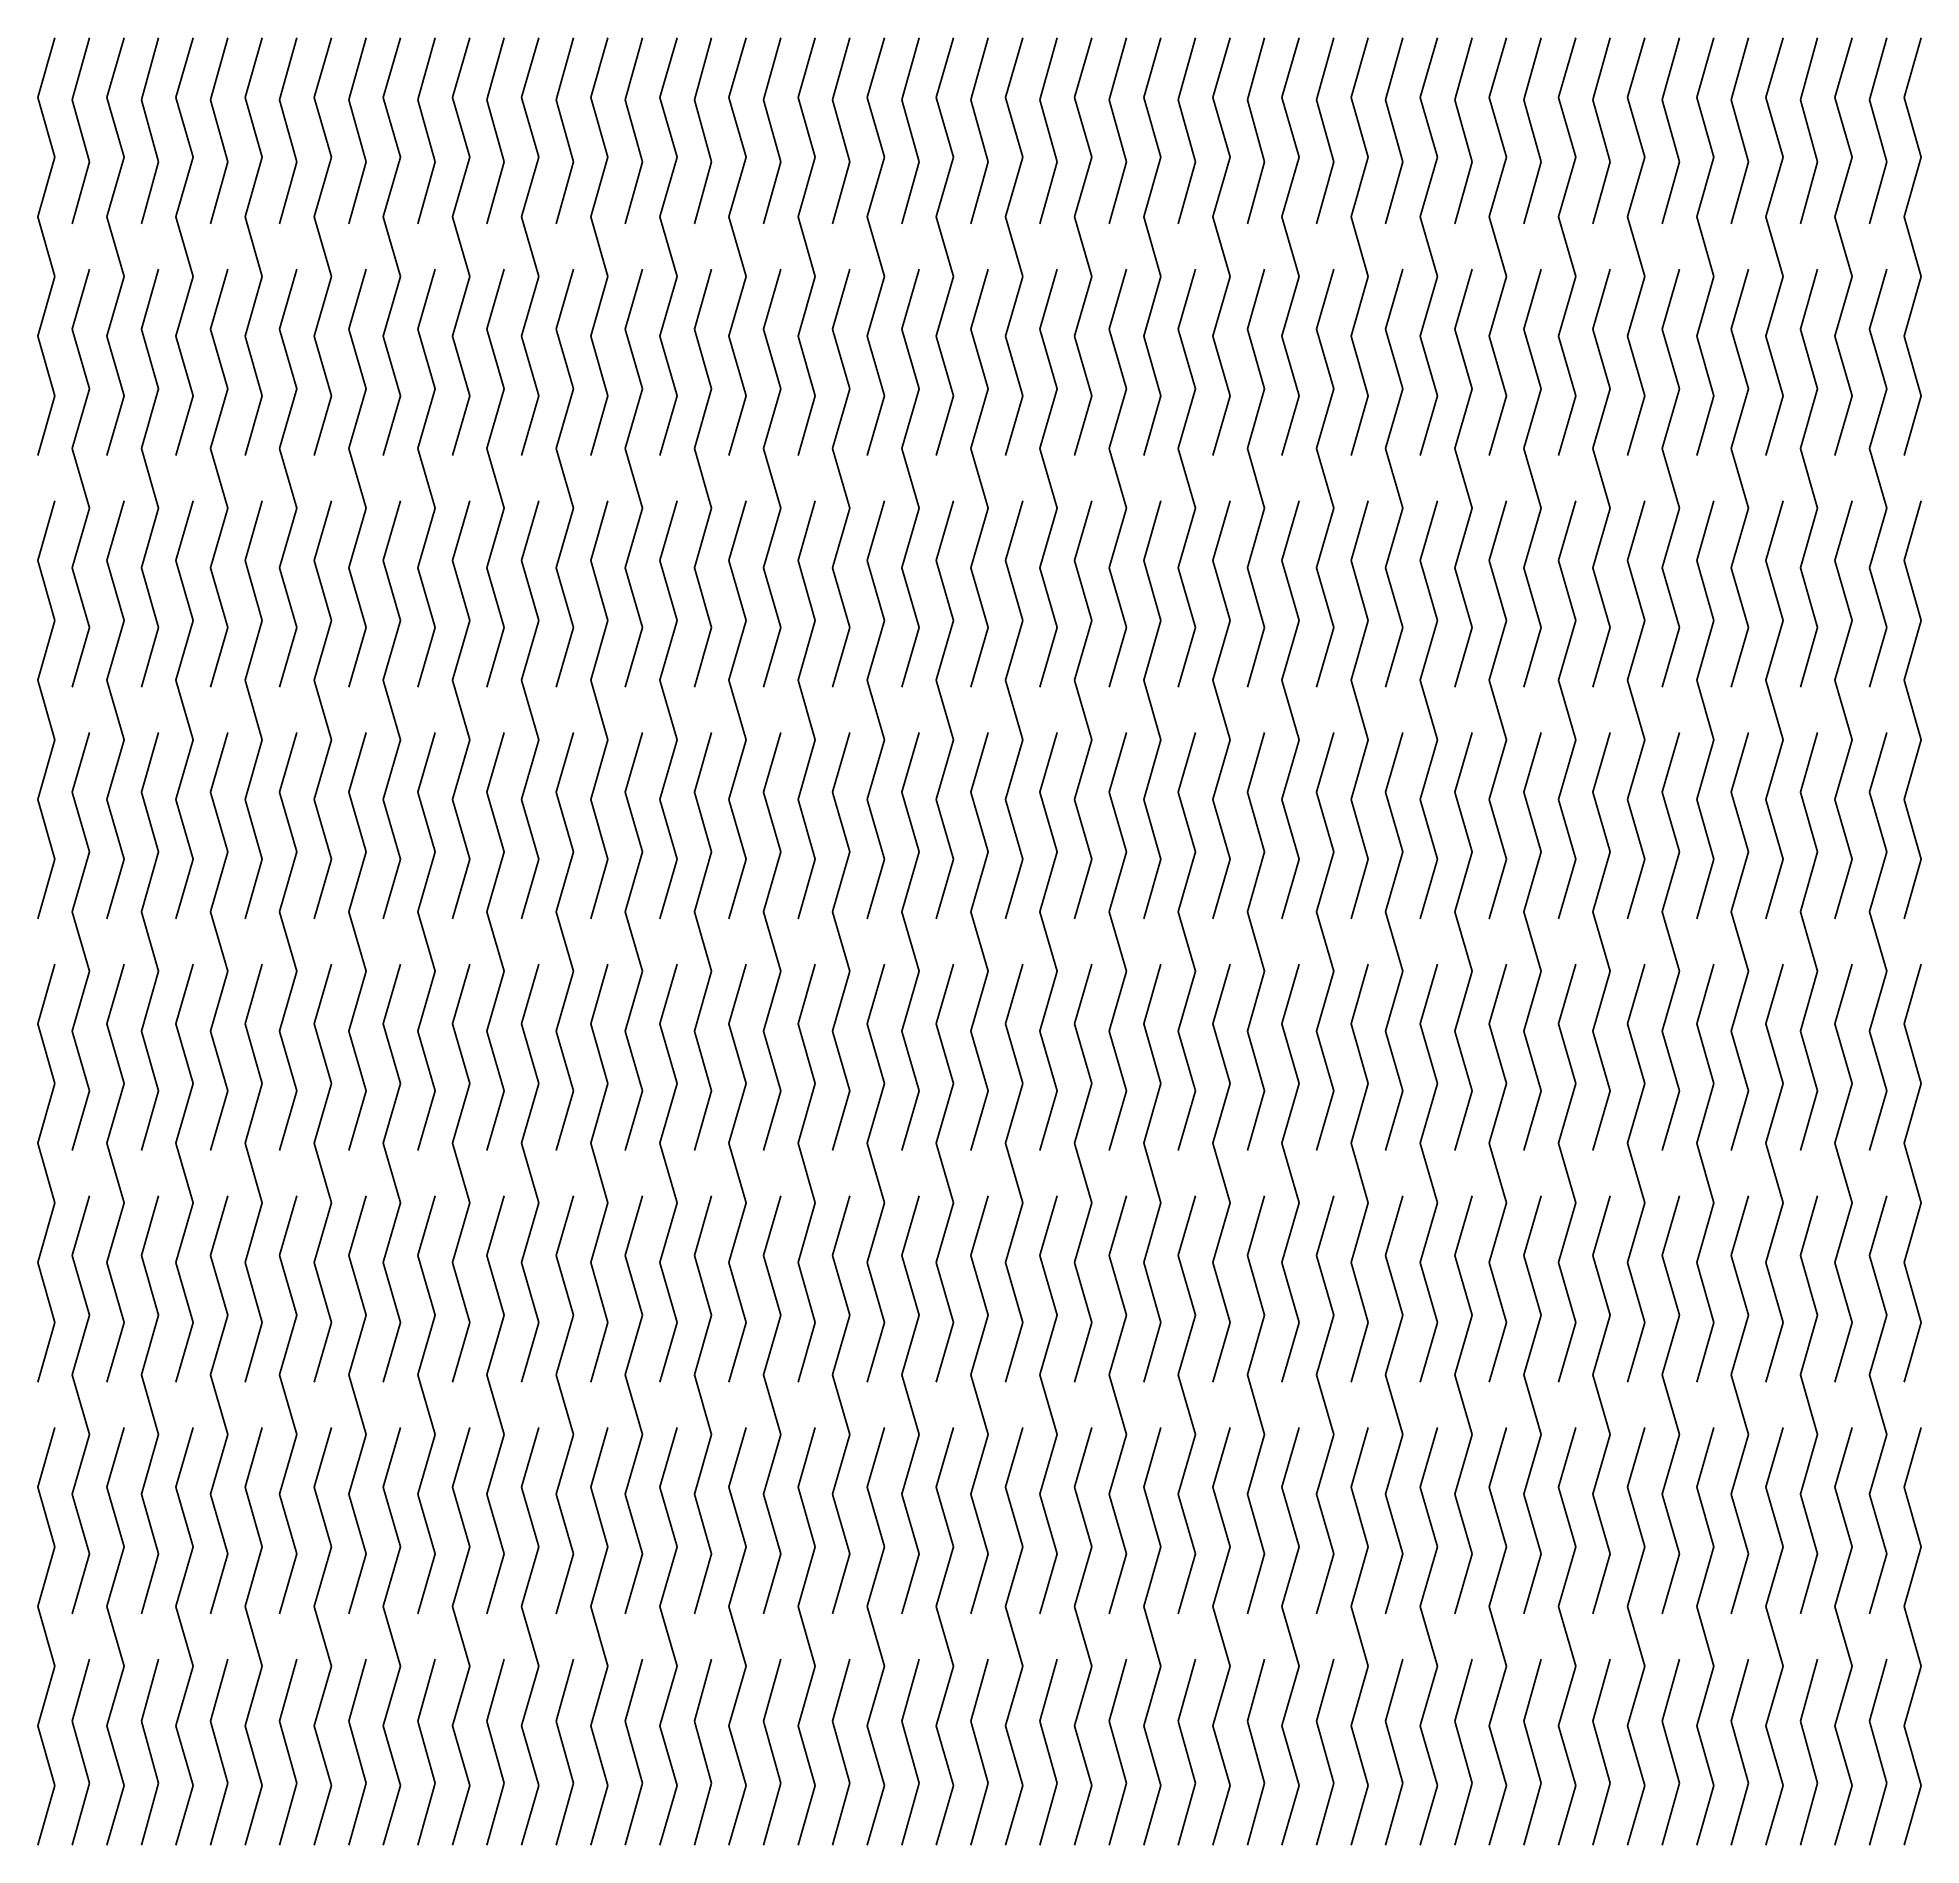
# Model space of a CAD drawing. Header units: millimetres. Extents: x 0.5 to 99.6, y 2.4 to 97.6.
import ezdxf

# ---------------------------------------------------------------- set-up
doc = ezdxf.new("R2010")
doc.units = ezdxf.units.MM
doc.layers.add('CUT', color=1, linetype='Continuous')

msp = doc.modelspace()

# ---------------------------------------------------------------- linework, layer by layer
at = {"layer": 'CUT'}
for points in [[(0.455, 75.6), (1.365, 78.743), (0.455, 81.886), (1.365, 85.029), (0.455, 88.171), (1.365, 91.314), (0.455, 94.457), (1.365, 97.6)], [(2.275, 87.8), (3.185, 91.067), (2.275, 94.333), (3.185, 97.6)], [(4.095, 75.6), (5.005, 78.743), (4.095, 81.886), (5.005, 85.029), (4.095, 88.171), (5.005, 91.314), (4.095, 94.457), (5.005, 97.6)], [(5.915, 87.8), (6.825, 91.067), (5.915, 94.333), (6.825, 97.6)], [(7.735, 75.6), (8.645, 78.743), (7.735, 81.886), (8.645, 85.029), (7.735, 88.171), (8.645, 91.314), (7.735, 94.457), (8.645, 97.6)], [(9.555, 87.8), (10.465, 91.067), (9.555, 94.333), (10.465, 97.6)], [(11.375, 75.6), (12.285, 78.743), (11.375, 81.886), (12.285, 85.029), (11.375, 88.171), (12.285, 91.314), (11.375, 94.457), (12.285, 97.6)], [(13.195, 87.8), (14.105, 91.067), (13.195, 94.333), (14.105, 97.6)], [(15.015, 75.6), (15.925, 78.743), (15.015, 81.886), (15.925, 85.029), (15.015, 88.171), (15.925, 91.314), (15.015, 94.457), (15.925, 97.6)], [(16.835, 87.8), (17.745, 91.067), (16.835, 94.333), (17.745, 97.6)], [(18.655, 75.6), (19.565, 78.743), (18.655, 81.886), (19.565, 85.029), (18.655, 88.171), (19.565, 91.314), (18.655, 94.457), (19.565, 97.6)], [(20.475, 87.8), (21.385, 91.067), (20.475, 94.333), (21.385, 97.6)], [(22.295, 75.6), (23.205, 78.743), (22.295, 81.886), (23.205, 85.029), (22.295, 88.171), (23.205, 91.314), (22.295, 94.457), (23.205, 97.6)], [(24.115, 87.8), (25.025, 91.067), (24.115, 94.333), (25.025, 97.6)], [(25.935, 75.6), (26.845, 78.743), (25.935, 81.886), (26.845, 85.029), (25.935, 88.171), (26.845, 91.314), (25.935, 94.457), (26.845, 97.6)], [(27.755, 87.8), (28.665, 91.067), (27.755, 94.333), (28.665, 97.6)], [(29.575, 75.6), (30.485, 78.743), (29.575, 81.886), (30.485, 85.029), (29.575, 88.171), (30.485, 91.314), (29.575, 94.457), (30.485, 97.6)], [(31.395, 87.8), (32.305, 91.067), (31.395, 94.333), (32.305, 97.6)], [(33.215, 75.6), (34.125, 78.743), (33.215, 81.886), (34.125, 85.029), (33.215, 88.171), (34.125, 91.314), (33.215, 94.457), (34.125, 97.6)], [(35.035, 87.8), (35.945, 91.067), (35.035, 94.333), (35.945, 97.6)], [(36.855, 75.6), (37.765, 78.743), (36.855, 81.886), (37.765, 85.029), (36.855, 88.171), (37.765, 91.314), (36.855, 94.457), (37.765, 97.6)], [(38.675, 87.8), (39.585, 91.067), (38.675, 94.333), (39.585, 97.6)], [(40.495, 75.6), (41.405, 78.743), (40.495, 81.886), (41.405, 85.029), (40.495, 88.171), (41.405, 91.314), (40.495, 94.457), (41.405, 97.6)], [(42.315, 87.8), (43.225, 91.067), (42.315, 94.333), (43.225, 97.6)], [(44.135, 75.6), (45.045, 78.743), (44.135, 81.886), (45.045, 85.029), (44.135, 88.171), (45.045, 91.314), (44.135, 94.457), (45.045, 97.6)], [(45.955, 87.8), (46.865, 91.067), (45.955, 94.333), (46.865, 97.6)], [(47.775, 75.6), (48.685, 78.743), (47.775, 81.886), (48.685, 85.029), (47.775, 88.171), (48.685, 91.314), (47.775, 94.457), (48.685, 97.6)], [(49.595, 87.8), (50.505, 91.067), (49.595, 94.333), (50.505, 97.6)], [(51.415, 75.6), (52.325, 78.743), (51.415, 81.886), (52.325, 85.029), (51.415, 88.171), (52.325, 91.314), (51.415, 94.457), (52.325, 97.6)], [(53.235, 87.8), (54.145, 91.067), (53.235, 94.333), (54.145, 97.6)], [(55.055, 75.6), (55.965, 78.743), (55.055, 81.886), (55.965, 85.029), (55.055, 88.171), (55.965, 91.314), (55.055, 94.457), (55.965, 97.6)], [(56.875, 87.8), (57.785, 91.067), (56.875, 94.333), (57.785, 97.6)], [(58.695, 75.6), (59.605, 78.743), (58.695, 81.886), (59.605, 85.029), (58.695, 88.171), (59.605, 91.314), (58.695, 94.457), (59.605, 97.6)], [(60.515, 87.8), (61.425, 91.067), (60.515, 94.333), (61.425, 97.6)], [(62.335, 75.6), (63.245, 78.743), (62.335, 81.886), (63.245, 85.029), (62.335, 88.171), (63.245, 91.314), (62.335, 94.457), (63.245, 97.6)], [(64.155, 87.8), (65.065, 91.067), (64.155, 94.333), (65.065, 97.6)], [(65.975, 75.6), (66.885, 78.743), (65.975, 81.886), (66.885, 85.029), (65.975, 88.171), (66.885, 91.314), (65.975, 94.457), (66.885, 97.6)], [(67.795, 87.8), (68.705, 91.067), (67.795, 94.333), (68.705, 97.6)], [(69.615, 75.6), (70.525, 78.743), (69.615, 81.886), (70.525, 85.029), (69.615, 88.171), (70.525, 91.314), (69.615, 94.457), (70.525, 97.6)], [(71.435, 87.8), (72.345, 91.067), (71.435, 94.333), (72.345, 97.6)], [(73.255, 75.6), (74.165, 78.743), (73.255, 81.886), (74.165, 85.029), (73.255, 88.171), (74.165, 91.314), (73.255, 94.457), (74.165, 97.6)], [(75.075, 87.8), (75.985, 91.067), (75.075, 94.333), (75.985, 97.6)], [(76.895, 75.6), (77.805, 78.743), (76.895, 81.886), (77.805, 85.029), (76.895, 88.171), (77.805, 91.314), (76.895, 94.457), (77.805, 97.6)], [(78.715, 87.8), (79.625, 91.067), (78.715, 94.333), (79.625, 97.6)], [(80.535, 75.6), (81.445, 78.743), (80.535, 81.886), (81.445, 85.029), (80.535, 88.171), (81.445, 91.314), (80.535, 94.457), (81.445, 97.6)], [(82.355, 87.8), (83.265, 91.067), (82.355, 94.333), (83.265, 97.6)], [(84.175, 75.6), (85.085, 78.743), (84.175, 81.886), (85.085, 85.029), (84.175, 88.171), (85.085, 91.314), (84.175, 94.457), (85.085, 97.6)], [(85.995, 87.8), (86.905, 91.067), (85.995, 94.333), (86.905, 97.6)], [(87.815, 75.6), (88.725, 78.743), (87.815, 81.886), (88.725, 85.029), (87.815, 88.171), (88.725, 91.314), (87.815, 94.457), (88.725, 97.6)], [(89.635, 87.8), (90.545, 91.067), (89.635, 94.333), (90.545, 97.6)], [(91.455, 75.6), (92.365, 78.743), (91.455, 81.886), (92.365, 85.029), (91.455, 88.171), (92.365, 91.314), (91.455, 94.457), (92.365, 97.6)], [(93.275, 87.8), (94.185, 91.067), (93.275, 94.333), (94.185, 97.6)], [(95.095, 75.6), (96.005, 78.743), (95.095, 81.886), (96.005, 85.029), (95.095, 88.171), (96.005, 91.314), (95.095, 94.457), (96.005, 97.6)], [(96.915, 87.8), (97.825, 91.067), (96.915, 94.333), (97.825, 97.6)], [(98.735, 75.6), (99.645, 78.743), (98.735, 81.886), (99.645, 85.029), (98.735, 88.171), (99.645, 91.314), (98.735, 94.457), (99.645, 97.6)], [(2.275, 63.4), (3.185, 66.543), (2.275, 69.686), (3.185, 72.829), (2.275, 75.971), (3.185, 79.114), (2.275, 82.257), (3.185, 85.4)], [(5.915, 63.4), (6.825, 66.543), (5.915, 69.686), (6.825, 72.829), (5.915, 75.971), (6.825, 79.114), (5.915, 82.257), (6.825, 85.4)], [(9.555, 63.4), (10.465, 66.543), (9.555, 69.686), (10.465, 72.829), (9.555, 75.971), (10.465, 79.114), (9.555, 82.257), (10.465, 85.4)], [(13.195, 63.4), (14.105, 66.543), (13.195, 69.686), (14.105, 72.829), (13.195, 75.971), (14.105, 79.114), (13.195, 82.257), (14.105, 85.4)], [(16.835, 63.4), (17.745, 66.543), (16.835, 69.686), (17.745, 72.829), (16.835, 75.971), (17.745, 79.114), (16.835, 82.257), (17.745, 85.4)], [(20.475, 63.4), (21.385, 66.543), (20.475, 69.686), (21.385, 72.829), (20.475, 75.971), (21.385, 79.114), (20.475, 82.257), (21.385, 85.4)], [(24.115, 63.4), (25.025, 66.543), (24.115, 69.686), (25.025, 72.829), (24.115, 75.971), (25.025, 79.114), (24.115, 82.257), (25.025, 85.4)], [(27.755, 63.4), (28.665, 66.543), (27.755, 69.686), (28.665, 72.829), (27.755, 75.971), (28.665, 79.114), (27.755, 82.257), (28.665, 85.4)], [(31.395, 63.4), (32.305, 66.543), (31.395, 69.686), (32.305, 72.829), (31.395, 75.971), (32.305, 79.114), (31.395, 82.257), (32.305, 85.4)], [(35.035, 63.4), (35.945, 66.543), (35.035, 69.686), (35.945, 72.829), (35.035, 75.971), (35.945, 79.114), (35.035, 82.257), (35.945, 85.4)], [(38.675, 63.4), (39.585, 66.543), (38.675, 69.686), (39.585, 72.829), (38.675, 75.971), (39.585, 79.114), (38.675, 82.257), (39.585, 85.4)], [(42.315, 63.4), (43.225, 66.543), (42.315, 69.686), (43.225, 72.829), (42.315, 75.971), (43.225, 79.114), (42.315, 82.257), (43.225, 85.4)], [(45.955, 63.4), (46.865, 66.543), (45.955, 69.686), (46.865, 72.829), (45.955, 75.971), (46.865, 79.114), (45.955, 82.257), (46.865, 85.4)], [(49.595, 63.4), (50.505, 66.543), (49.595, 69.686), (50.505, 72.829), (49.595, 75.971), (50.505, 79.114), (49.595, 82.257), (50.505, 85.4)], [(53.235, 63.4), (54.145, 66.543), (53.235, 69.686), (54.145, 72.829), (53.235, 75.971), (54.145, 79.114), (53.235, 82.257), (54.145, 85.4)], [(56.875, 63.4), (57.785, 66.543), (56.875, 69.686), (57.785, 72.829), (56.875, 75.971), (57.785, 79.114), (56.875, 82.257), (57.785, 85.4)], [(60.515, 63.4), (61.425, 66.543), (60.515, 69.686), (61.425, 72.829), (60.515, 75.971), (61.425, 79.114), (60.515, 82.257), (61.425, 85.4)], [(64.155, 63.4), (65.065, 66.543), (64.155, 69.686), (65.065, 72.829), (64.155, 75.971), (65.065, 79.114), (64.155, 82.257), (65.065, 85.4)], [(67.795, 63.4), (68.705, 66.543), (67.795, 69.686), (68.705, 72.829), (67.795, 75.971), (68.705, 79.114), (67.795, 82.257), (68.705, 85.4)], [(71.435, 63.4), (72.345, 66.543), (71.435, 69.686), (72.345, 72.829), (71.435, 75.971), (72.345, 79.114), (71.435, 82.257), (72.345, 85.4)], [(75.075, 63.4), (75.985, 66.543), (75.075, 69.686), (75.985, 72.829), (75.075, 75.971), (75.985, 79.114), (75.075, 82.257), (75.985, 85.4)], [(78.715, 63.4), (79.625, 66.543), (78.715, 69.686), (79.625, 72.829), (78.715, 75.971), (79.625, 79.114), (78.715, 82.257), (79.625, 85.4)], [(82.355, 63.4), (83.265, 66.543), (82.355, 69.686), (83.265, 72.829), (82.355, 75.971), (83.265, 79.114), (82.355, 82.257), (83.265, 85.4)], [(85.995, 63.4), (86.905, 66.543), (85.995, 69.686), (86.905, 72.829), (85.995, 75.971), (86.905, 79.114), (85.995, 82.257), (86.905, 85.4)], [(89.635, 63.4), (90.545, 66.543), (89.635, 69.686), (90.545, 72.829), (89.635, 75.971), (90.545, 79.114), (89.635, 82.257), (90.545, 85.4)], [(93.275, 63.4), (94.185, 66.543), (93.275, 69.686), (94.185, 72.829), (93.275, 75.971), (94.185, 79.114), (93.275, 82.257), (94.185, 85.4)], [(96.915, 63.4), (97.825, 66.543), (96.915, 69.686), (97.825, 72.829), (96.915, 75.971), (97.825, 79.114), (96.915, 82.257), (97.825, 85.4)], [(0.455, 51.2), (1.365, 54.343), (0.455, 57.486), (1.365, 60.629), (0.455, 63.771), (1.365, 66.914), (0.455, 70.057), (1.365, 73.2)], [(4.095, 51.2), (5.005, 54.343), (4.095, 57.486), (5.005, 60.629), (4.095, 63.771), (5.005, 66.914), (4.095, 70.057), (5.005, 73.2)], [(7.735, 51.2), (8.645, 54.343), (7.735, 57.486), (8.645, 60.629), (7.735, 63.771), (8.645, 66.914), (7.735, 70.057), (8.645, 73.2)], [(11.375, 51.2), (12.285, 54.343), (11.375, 57.486), (12.285, 60.629), (11.375, 63.771), (12.285, 66.914), (11.375, 70.057), (12.285, 73.2)], [(15.015, 51.2), (15.925, 54.343), (15.015, 57.486), (15.925, 60.629), (15.015, 63.771), (15.925, 66.914), (15.015, 70.057), (15.925, 73.2)], [(18.655, 51.2), (19.565, 54.343), (18.655, 57.486), (19.565, 60.629), (18.655, 63.771), (19.565, 66.914), (18.655, 70.057), (19.565, 73.2)], [(22.295, 51.2), (23.205, 54.343), (22.295, 57.486), (23.205, 60.629), (22.295, 63.771), (23.205, 66.914), (22.295, 70.057), (23.205, 73.2)], [(25.935, 51.2), (26.845, 54.343), (25.935, 57.486), (26.845, 60.629), (25.935, 63.771), (26.845, 66.914), (25.935, 70.057), (26.845, 73.2)], [(29.575, 51.2), (30.485, 54.343), (29.575, 57.486), (30.485, 60.629), (29.575, 63.771), (30.485, 66.914), (29.575, 70.057), (30.485, 73.2)], [(33.215, 51.2), (34.125, 54.343), (33.215, 57.486), (34.125, 60.629), (33.215, 63.771), (34.125, 66.914), (33.215, 70.057), (34.125, 73.2)], [(36.855, 51.2), (37.765, 54.343), (36.855, 57.486), (37.765, 60.629), (36.855, 63.771), (37.765, 66.914), (36.855, 70.057), (37.765, 73.2)], [(40.495, 51.2), (41.405, 54.343), (40.495, 57.486), (41.405, 60.629), (40.495, 63.771), (41.405, 66.914), (40.495, 70.057), (41.405, 73.2)], [(44.135, 51.2), (45.045, 54.343), (44.135, 57.486), (45.045, 60.629), (44.135, 63.771), (45.045, 66.914), (44.135, 70.057), (45.045, 73.2)], [(47.775, 51.2), (48.685, 54.343), (47.775, 57.486), (48.685, 60.629), (47.775, 63.771), (48.685, 66.914), (47.775, 70.057), (48.685, 73.2)], [(51.415, 51.2), (52.325, 54.343), (51.415, 57.486), (52.325, 60.629), (51.415, 63.771), (52.325, 66.914), (51.415, 70.057), (52.325, 73.2)], [(55.055, 51.2), (55.965, 54.343), (55.055, 57.486), (55.965, 60.629), (55.055, 63.771), (55.965, 66.914), (55.055, 70.057), (55.965, 73.2)], [(58.695, 51.2), (59.605, 54.343), (58.695, 57.486), (59.605, 60.629), (58.695, 63.771), (59.605, 66.914), (58.695, 70.057), (59.605, 73.2)], [(62.335, 51.2), (63.245, 54.343), (62.335, 57.486), (63.245, 60.629), (62.335, 63.771), (63.245, 66.914), (62.335, 70.057), (63.245, 73.2)], [(65.975, 51.2), (66.885, 54.343), (65.975, 57.486), (66.885, 60.629), (65.975, 63.771), (66.885, 66.914), (65.975, 70.057), (66.885, 73.2)], [(69.615, 51.2), (70.525, 54.343), (69.615, 57.486), (70.525, 60.629), (69.615, 63.771), (70.525, 66.914), (69.615, 70.057), (70.525, 73.2)], [(73.255, 51.2), (74.165, 54.343), (73.255, 57.486), (74.165, 60.629), (73.255, 63.771), (74.165, 66.914), (73.255, 70.057), (74.165, 73.2)], [(76.895, 51.2), (77.805, 54.343), (76.895, 57.486), (77.805, 60.629), (76.895, 63.771), (77.805, 66.914), (76.895, 70.057), (77.805, 73.2)], [(80.535, 51.2), (81.445, 54.343), (80.535, 57.486), (81.445, 60.629), (80.535, 63.771), (81.445, 66.914), (80.535, 70.057), (81.445, 73.2)], [(84.175, 51.2), (85.085, 54.343), (84.175, 57.486), (85.085, 60.629), (84.175, 63.771), (85.085, 66.914), (84.175, 70.057), (85.085, 73.2)], [(87.815, 51.2), (88.725, 54.343), (87.815, 57.486), (88.725, 60.629), (87.815, 63.771), (88.725, 66.914), (87.815, 70.057), (88.725, 73.2)], [(91.455, 51.2), (92.365, 54.343), (91.455, 57.486), (92.365, 60.629), (91.455, 63.771), (92.365, 66.914), (91.455, 70.057), (92.365, 73.2)], [(95.095, 51.2), (96.005, 54.343), (95.095, 57.486), (96.005, 60.629), (95.095, 63.771), (96.005, 66.914), (95.095, 70.057), (96.005, 73.2)], [(98.735, 51.2), (99.645, 54.343), (98.735, 57.486), (99.645, 60.629), (98.735, 63.771), (99.645, 66.914), (98.735, 70.057), (99.645, 73.2)], [(2.275, 39), (3.185, 42.143), (2.275, 45.286), (3.185, 48.429), (2.275, 51.571), (3.185, 54.714), (2.275, 57.857), (3.185, 61)], [(5.915, 39), (6.825, 42.143), (5.915, 45.286), (6.825, 48.429), (5.915, 51.571), (6.825, 54.714), (5.915, 57.857), (6.825, 61)], [(9.555, 39), (10.465, 42.143), (9.555, 45.286), (10.465, 48.429), (9.555, 51.571), (10.465, 54.714), (9.555, 57.857), (10.465, 61)], [(13.195, 39), (14.105, 42.143), (13.195, 45.286), (14.105, 48.429), (13.195, 51.571), (14.105, 54.714), (13.195, 57.857), (14.105, 61)], [(16.835, 39), (17.745, 42.143), (16.835, 45.286), (17.745, 48.429), (16.835, 51.571), (17.745, 54.714), (16.835, 57.857), (17.745, 61)], [(20.475, 39), (21.385, 42.143), (20.475, 45.286), (21.385, 48.429), (20.475, 51.571), (21.385, 54.714), (20.475, 57.857), (21.385, 61)], [(24.115, 39), (25.025, 42.143), (24.115, 45.286), (25.025, 48.429), (24.115, 51.571), (25.025, 54.714), (24.115, 57.857), (25.025, 61)], [(27.755, 39), (28.665, 42.143), (27.755, 45.286), (28.665, 48.429), (27.755, 51.571), (28.665, 54.714), (27.755, 57.857), (28.665, 61)], [(31.395, 39), (32.305, 42.143), (31.395, 45.286), (32.305, 48.429), (31.395, 51.571), (32.305, 54.714), (31.395, 57.857), (32.305, 61)], [(35.035, 39), (35.945, 42.143), (35.035, 45.286), (35.945, 48.429), (35.035, 51.571), (35.945, 54.714), (35.035, 57.857), (35.945, 61)], [(38.675, 39), (39.585, 42.143), (38.675, 45.286), (39.585, 48.429), (38.675, 51.571), (39.585, 54.714), (38.675, 57.857), (39.585, 61)], [(42.315, 39), (43.225, 42.143), (42.315, 45.286), (43.225, 48.429), (42.315, 51.571), (43.225, 54.714), (42.315, 57.857), (43.225, 61)], [(45.955, 39), (46.865, 42.143), (45.955, 45.286), (46.865, 48.429), (45.955, 51.571), (46.865, 54.714), (45.955, 57.857), (46.865, 61)], [(49.595, 39), (50.505, 42.143), (49.595, 45.286), (50.505, 48.429), (49.595, 51.571), (50.505, 54.714), (49.595, 57.857), (50.505, 61)], [(53.235, 39), (54.145, 42.143), (53.235, 45.286), (54.145, 48.429), (53.235, 51.571), (54.145, 54.714), (53.235, 57.857), (54.145, 61)], [(56.875, 39), (57.785, 42.143), (56.875, 45.286), (57.785, 48.429), (56.875, 51.571), (57.785, 54.714), (56.875, 57.857), (57.785, 61)], [(60.515, 39), (61.425, 42.143), (60.515, 45.286), (61.425, 48.429), (60.515, 51.571), (61.425, 54.714), (60.515, 57.857), (61.425, 61)], [(64.155, 39), (65.065, 42.143), (64.155, 45.286), (65.065, 48.429), (64.155, 51.571), (65.065, 54.714), (64.155, 57.857), (65.065, 61)], [(67.795, 39), (68.705, 42.143), (67.795, 45.286), (68.705, 48.429), (67.795, 51.571), (68.705, 54.714), (67.795, 57.857), (68.705, 61)], [(71.435, 39), (72.345, 42.143), (71.435, 45.286), (72.345, 48.429), (71.435, 51.571), (72.345, 54.714), (71.435, 57.857), (72.345, 61)], [(75.075, 39), (75.985, 42.143), (75.075, 45.286), (75.985, 48.429), (75.075, 51.571), (75.985, 54.714), (75.075, 57.857), (75.985, 61)], [(78.715, 39), (79.625, 42.143), (78.715, 45.286), (79.625, 48.429), (78.715, 51.571), (79.625, 54.714), (78.715, 57.857), (79.625, 61)], [(82.355, 39), (83.265, 42.143), (82.355, 45.286), (83.265, 48.429), (82.355, 51.571), (83.265, 54.714), (82.355, 57.857), (83.265, 61)], [(85.995, 39), (86.905, 42.143), (85.995, 45.286), (86.905, 48.429), (85.995, 51.571), (86.905, 54.714), (85.995, 57.857), (86.905, 61)], [(89.635, 39), (90.545, 42.143), (89.635, 45.286), (90.545, 48.429), (89.635, 51.571), (90.545, 54.714), (89.635, 57.857), (90.545, 61)], [(93.275, 39), (94.185, 42.143), (93.275, 45.286), (94.185, 48.429), (93.275, 51.571), (94.185, 54.714), (93.275, 57.857), (94.185, 61)], [(96.915, 39), (97.825, 42.143), (96.915, 45.286), (97.825, 48.429), (96.915, 51.571), (97.825, 54.714), (96.915, 57.857), (97.825, 61)], [(0.455, 26.8), (1.365, 29.943), (0.455, 33.086), (1.365, 36.229), (0.455, 39.371), (1.365, 42.514), (0.455, 45.657), (1.365, 48.8)], [(4.095, 26.8), (5.005, 29.943), (4.095, 33.086), (5.005, 36.229), (4.095, 39.371), (5.005, 42.514), (4.095, 45.657), (5.005, 48.8)], [(7.735, 26.8), (8.645, 29.943), (7.735, 33.086), (8.645, 36.229), (7.735, 39.371), (8.645, 42.514), (7.735, 45.657), (8.645, 48.8)], [(11.375, 26.8), (12.285, 29.943), (11.375, 33.086), (12.285, 36.229), (11.375, 39.371), (12.285, 42.514), (11.375, 45.657), (12.285, 48.8)], [(15.015, 26.8), (15.925, 29.943), (15.015, 33.086), (15.925, 36.229), (15.015, 39.371), (15.925, 42.514), (15.015, 45.657), (15.925, 48.8)], [(18.655, 26.8), (19.565, 29.943), (18.655, 33.086), (19.565, 36.229), (18.655, 39.371), (19.565, 42.514), (18.655, 45.657), (19.565, 48.8)], [(22.295, 26.8), (23.205, 29.943), (22.295, 33.086), (23.205, 36.229), (22.295, 39.371), (23.205, 42.514), (22.295, 45.657), (23.205, 48.8)], [(25.935, 26.8), (26.845, 29.943), (25.935, 33.086), (26.845, 36.229), (25.935, 39.371), (26.845, 42.514), (25.935, 45.657), (26.845, 48.8)], [(29.575, 26.8), (30.485, 29.943), (29.575, 33.086), (30.485, 36.229), (29.575, 39.371), (30.485, 42.514), (29.575, 45.657), (30.485, 48.8)], [(33.215, 26.8), (34.125, 29.943), (33.215, 33.086), (34.125, 36.229), (33.215, 39.371), (34.125, 42.514), (33.215, 45.657), (34.125, 48.8)], [(36.855, 26.8), (37.765, 29.943), (36.855, 33.086), (37.765, 36.229), (36.855, 39.371), (37.765, 42.514), (36.855, 45.657), (37.765, 48.8)], [(40.495, 26.8), (41.405, 29.943), (40.495, 33.086), (41.405, 36.229), (40.495, 39.371), (41.405, 42.514), (40.495, 45.657), (41.405, 48.8)], [(44.135, 26.8), (45.045, 29.943), (44.135, 33.086), (45.045, 36.229), (44.135, 39.371), (45.045, 42.514), (44.135, 45.657), (45.045, 48.8)], [(47.775, 26.8), (48.685, 29.943), (47.775, 33.086), (48.685, 36.229), (47.775, 39.371), (48.685, 42.514), (47.775, 45.657), (48.685, 48.8)], [(51.415, 26.8), (52.325, 29.943), (51.415, 33.086), (52.325, 36.229), (51.415, 39.371), (52.325, 42.514), (51.415, 45.657), (52.325, 48.8)], [(55.055, 26.8), (55.965, 29.943), (55.055, 33.086), (55.965, 36.229), (55.055, 39.371), (55.965, 42.514), (55.055, 45.657), (55.965, 48.8)], [(58.695, 26.8), (59.605, 29.943), (58.695, 33.086), (59.605, 36.229), (58.695, 39.371), (59.605, 42.514), (58.695, 45.657), (59.605, 48.8)], [(62.335, 26.8), (63.245, 29.943), (62.335, 33.086), (63.245, 36.229), (62.335, 39.371), (63.245, 42.514), (62.335, 45.657), (63.245, 48.8)], [(65.975, 26.8), (66.885, 29.943), (65.975, 33.086), (66.885, 36.229), (65.975, 39.371), (66.885, 42.514), (65.975, 45.657), (66.885, 48.8)], [(69.615, 26.8), (70.525, 29.943), (69.615, 33.086), (70.525, 36.229), (69.615, 39.371), (70.525, 42.514), (69.615, 45.657), (70.525, 48.8)], [(73.255, 26.8), (74.165, 29.943), (73.255, 33.086), (74.165, 36.229), (73.255, 39.371), (74.165, 42.514), (73.255, 45.657), (74.165, 48.8)], [(76.895, 26.8), (77.805, 29.943), (76.895, 33.086), (77.805, 36.229), (76.895, 39.371), (77.805, 42.514), (76.895, 45.657), (77.805, 48.8)], [(80.535, 26.8), (81.445, 29.943), (80.535, 33.086), (81.445, 36.229), (80.535, 39.371), (81.445, 42.514), (80.535, 45.657), (81.445, 48.8)], [(84.175, 26.8), (85.085, 29.943), (84.175, 33.086), (85.085, 36.229), (84.175, 39.371), (85.085, 42.514), (84.175, 45.657), (85.085, 48.8)], [(87.815, 26.8), (88.725, 29.943), (87.815, 33.086), (88.725, 36.229), (87.815, 39.371), (88.725, 42.514), (87.815, 45.657), (88.725, 48.8)], [(91.455, 26.8), (92.365, 29.943), (91.455, 33.086), (92.365, 36.229), (91.455, 39.371), (92.365, 42.514), (91.455, 45.657), (92.365, 48.8)], [(95.095, 26.8), (96.005, 29.943), (95.095, 33.086), (96.005, 36.229), (95.095, 39.371), (96.005, 42.514), (95.095, 45.657), (96.005, 48.8)], [(98.735, 26.8), (99.645, 29.943), (98.735, 33.086), (99.645, 36.229), (98.735, 39.371), (99.645, 42.514), (98.735, 45.657), (99.645, 48.8)], [(2.275, 14.6), (3.185, 17.743), (2.275, 20.886), (3.185, 24.029), (2.275, 27.171), (3.185, 30.314), (2.275, 33.457), (3.185, 36.6)], [(5.915, 14.6), (6.825, 17.743), (5.915, 20.886), (6.825, 24.029), (5.915, 27.171), (6.825, 30.314), (5.915, 33.457), (6.825, 36.6)], [(9.555, 14.6), (10.465, 17.743), (9.555, 20.886), (10.465, 24.029), (9.555, 27.171), (10.465, 30.314), (9.555, 33.457), (10.465, 36.6)], [(13.195, 14.6), (14.105, 17.743), (13.195, 20.886), (14.105, 24.029), (13.195, 27.171), (14.105, 30.314), (13.195, 33.457), (14.105, 36.6)], [(16.835, 14.6), (17.745, 17.743), (16.835, 20.886), (17.745, 24.029), (16.835, 27.171), (17.745, 30.314), (16.835, 33.457), (17.745, 36.6)], [(20.475, 14.6), (21.385, 17.743), (20.475, 20.886), (21.385, 24.029), (20.475, 27.171), (21.385, 30.314), (20.475, 33.457), (21.385, 36.6)], [(24.115, 14.6), (25.025, 17.743), (24.115, 20.886), (25.025, 24.029), (24.115, 27.171), (25.025, 30.314), (24.115, 33.457), (25.025, 36.6)], [(27.755, 14.6), (28.665, 17.743), (27.755, 20.886), (28.665, 24.029), (27.755, 27.171), (28.665, 30.314), (27.755, 33.457), (28.665, 36.6)], [(31.395, 14.6), (32.305, 17.743), (31.395, 20.886), (32.305, 24.029), (31.395, 27.171), (32.305, 30.314), (31.395, 33.457), (32.305, 36.6)], [(35.035, 14.6), (35.945, 17.743), (35.035, 20.886), (35.945, 24.029), (35.035, 27.171), (35.945, 30.314), (35.035, 33.457), (35.945, 36.6)], [(38.675, 14.6), (39.585, 17.743), (38.675, 20.886), (39.585, 24.029), (38.675, 27.171), (39.585, 30.314), (38.675, 33.457), (39.585, 36.6)], [(42.315, 14.6), (43.225, 17.743), (42.315, 20.886), (43.225, 24.029), (42.315, 27.171), (43.225, 30.314), (42.315, 33.457), (43.225, 36.6)], [(45.955, 14.6), (46.865, 17.743), (45.955, 20.886), (46.865, 24.029), (45.955, 27.171), (46.865, 30.314), (45.955, 33.457), (46.865, 36.6)], [(49.595, 14.6), (50.505, 17.743), (49.595, 20.886), (50.505, 24.029), (49.595, 27.171), (50.505, 30.314), (49.595, 33.457), (50.505, 36.6)], [(53.235, 14.6), (54.145, 17.743), (53.235, 20.886), (54.145, 24.029), (53.235, 27.171), (54.145, 30.314), (53.235, 33.457), (54.145, 36.6)], [(56.875, 14.6), (57.785, 17.743), (56.875, 20.886), (57.785, 24.029), (56.875, 27.171), (57.785, 30.314), (56.875, 33.457), (57.785, 36.6)], [(60.515, 14.6), (61.425, 17.743), (60.515, 20.886), (61.425, 24.029), (60.515, 27.171), (61.425, 30.314), (60.515, 33.457), (61.425, 36.6)], [(64.155, 14.6), (65.065, 17.743), (64.155, 20.886), (65.065, 24.029), (64.155, 27.171), (65.065, 30.314), (64.155, 33.457), (65.065, 36.6)], [(67.795, 14.6), (68.705, 17.743), (67.795, 20.886), (68.705, 24.029), (67.795, 27.171), (68.705, 30.314), (67.795, 33.457), (68.705, 36.6)], [(71.435, 14.6), (72.345, 17.743), (71.435, 20.886), (72.345, 24.029), (71.435, 27.171), (72.345, 30.314), (71.435, 33.457), (72.345, 36.6)], [(75.075, 14.6), (75.985, 17.743), (75.075, 20.886), (75.985, 24.029), (75.075, 27.171), (75.985, 30.314), (75.075, 33.457), (75.985, 36.6)], [(78.715, 14.6), (79.625, 17.743), (78.715, 20.886), (79.625, 24.029), (78.715, 27.171), (79.625, 30.314), (78.715, 33.457), (79.625, 36.6)], [(82.355, 14.6), (83.265, 17.743), (82.355, 20.886), (83.265, 24.029), (82.355, 27.171), (83.265, 30.314), (82.355, 33.457), (83.265, 36.6)], [(85.995, 14.6), (86.905, 17.743), (85.995, 20.886), (86.905, 24.029), (85.995, 27.171), (86.905, 30.314), (85.995, 33.457), (86.905, 36.6)], [(89.635, 14.6), (90.545, 17.743), (89.635, 20.886), (90.545, 24.029), (89.635, 27.171), (90.545, 30.314), (89.635, 33.457), (90.545, 36.6)], [(93.275, 14.6), (94.185, 17.743), (93.275, 20.886), (94.185, 24.029), (93.275, 27.171), (94.185, 30.314), (93.275, 33.457), (94.185, 36.6)], [(96.915, 14.6), (97.825, 17.743), (96.915, 20.886), (97.825, 24.029), (96.915, 27.171), (97.825, 30.314), (96.915, 33.457), (97.825, 36.6)], [(0.455, 2.4), (1.365, 5.543), (0.455, 8.686), (1.365, 11.829), (0.455, 14.971), (1.365, 18.114), (0.455, 21.257), (1.365, 24.4)], [(4.095, 2.4), (5.005, 5.543), (4.095, 8.686), (5.005, 11.829), (4.095, 14.971), (5.005, 18.114), (4.095, 21.257), (5.005, 24.4)], [(7.735, 2.4), (8.645, 5.543), (7.735, 8.686), (8.645, 11.829), (7.735, 14.971), (8.645, 18.114), (7.735, 21.257), (8.645, 24.4)], [(11.375, 2.4), (12.285, 5.543), (11.375, 8.686), (12.285, 11.829), (11.375, 14.971), (12.285, 18.114), (11.375, 21.257), (12.285, 24.4)], [(15.015, 2.4), (15.925, 5.543), (15.015, 8.686), (15.925, 11.829), (15.015, 14.971), (15.925, 18.114), (15.015, 21.257), (15.925, 24.4)], [(18.655, 2.4), (19.565, 5.543), (18.655, 8.686), (19.565, 11.829), (18.655, 14.971), (19.565, 18.114), (18.655, 21.257), (19.565, 24.4)], [(22.295, 2.4), (23.205, 5.543), (22.295, 8.686), (23.205, 11.829), (22.295, 14.971), (23.205, 18.114), (22.295, 21.257), (23.205, 24.4)], [(25.935, 2.4), (26.845, 5.543), (25.935, 8.686), (26.845, 11.829), (25.935, 14.971), (26.845, 18.114), (25.935, 21.257), (26.845, 24.4)], [(29.575, 2.4), (30.485, 5.543), (29.575, 8.686), (30.485, 11.829), (29.575, 14.971), (30.485, 18.114), (29.575, 21.257), (30.485, 24.4)], [(33.215, 2.4), (34.125, 5.543), (33.215, 8.686), (34.125, 11.829), (33.215, 14.971), (34.125, 18.114), (33.215, 21.257), (34.125, 24.4)], [(36.855, 2.4), (37.765, 5.543), (36.855, 8.686), (37.765, 11.829), (36.855, 14.971), (37.765, 18.114), (36.855, 21.257), (37.765, 24.4)], [(40.495, 2.4), (41.405, 5.543), (40.495, 8.686), (41.405, 11.829), (40.495, 14.971), (41.405, 18.114), (40.495, 21.257), (41.405, 24.4)], [(44.135, 2.4), (45.045, 5.543), (44.135, 8.686), (45.045, 11.829), (44.135, 14.971), (45.045, 18.114), (44.135, 21.257), (45.045, 24.4)], [(47.775, 2.4), (48.685, 5.543), (47.775, 8.686), (48.685, 11.829), (47.775, 14.971), (48.685, 18.114), (47.775, 21.257), (48.685, 24.4)], [(51.415, 2.4), (52.325, 5.543), (51.415, 8.686), (52.325, 11.829), (51.415, 14.971), (52.325, 18.114), (51.415, 21.257), (52.325, 24.4)], [(55.055, 2.4), (55.965, 5.543), (55.055, 8.686), (55.965, 11.829), (55.055, 14.971), (55.965, 18.114), (55.055, 21.257), (55.965, 24.4)], [(58.695, 2.4), (59.605, 5.543), (58.695, 8.686), (59.605, 11.829), (58.695, 14.971), (59.605, 18.114), (58.695, 21.257), (59.605, 24.4)], [(62.335, 2.4), (63.245, 5.543), (62.335, 8.686), (63.245, 11.829), (62.335, 14.971), (63.245, 18.114), (62.335, 21.257), (63.245, 24.4)], [(65.975, 2.4), (66.885, 5.543), (65.975, 8.686), (66.885, 11.829), (65.975, 14.971), (66.885, 18.114), (65.975, 21.257), (66.885, 24.4)], [(69.615, 2.4), (70.525, 5.543), (69.615, 8.686), (70.525, 11.829), (69.615, 14.971), (70.525, 18.114), (69.615, 21.257), (70.525, 24.4)], [(73.255, 2.4), (74.165, 5.543), (73.255, 8.686), (74.165, 11.829), (73.255, 14.971), (74.165, 18.114), (73.255, 21.257), (74.165, 24.4)], [(76.895, 2.4), (77.805, 5.543), (76.895, 8.686), (77.805, 11.829), (76.895, 14.971), (77.805, 18.114), (76.895, 21.257), (77.805, 24.4)], [(80.535, 2.4), (81.445, 5.543), (80.535, 8.686), (81.445, 11.829), (80.535, 14.971), (81.445, 18.114), (80.535, 21.257), (81.445, 24.4)], [(84.175, 2.4), (85.085, 5.543), (84.175, 8.686), (85.085, 11.829), (84.175, 14.971), (85.085, 18.114), (84.175, 21.257), (85.085, 24.4)], [(87.815, 2.4), (88.725, 5.543), (87.815, 8.686), (88.725, 11.829), (87.815, 14.971), (88.725, 18.114), (87.815, 21.257), (88.725, 24.4)], [(91.455, 2.4), (92.365, 5.543), (91.455, 8.686), (92.365, 11.829), (91.455, 14.971), (92.365, 18.114), (91.455, 21.257), (92.365, 24.4)], [(95.095, 2.4), (96.005, 5.543), (95.095, 8.686), (96.005, 11.829), (95.095, 14.971), (96.005, 18.114), (95.095, 21.257), (96.005, 24.4)], [(98.735, 2.4), (99.645, 5.543), (98.735, 8.686), (99.645, 11.829), (98.735, 14.971), (99.645, 18.114), (98.735, 21.257), (99.645, 24.4)], [(2.275, 2.4), (3.185, 5.667), (2.275, 8.933), (3.185, 12.2)], [(5.915, 2.4), (6.825, 5.667), (5.915, 8.933), (6.825, 12.2)], [(9.555, 2.4), (10.465, 5.667), (9.555, 8.933), (10.465, 12.2)], [(13.195, 2.4), (14.105, 5.667), (13.195, 8.933), (14.105, 12.2)], [(16.835, 2.4), (17.745, 5.667), (16.835, 8.933), (17.745, 12.2)], [(20.475, 2.4), (21.385, 5.667), (20.475, 8.933), (21.385, 12.2)], [(24.115, 2.4), (25.025, 5.667), (24.115, 8.933), (25.025, 12.2)], [(27.755, 2.4), (28.665, 5.667), (27.755, 8.933), (28.665, 12.2)], [(31.395, 2.4), (32.305, 5.667), (31.395, 8.933), (32.305, 12.2)], [(35.035, 2.4), (35.945, 5.667), (35.035, 8.933), (35.945, 12.2)], [(38.675, 2.4), (39.585, 5.667), (38.675, 8.933), (39.585, 12.2)], [(42.315, 2.4), (43.225, 5.667), (42.315, 8.933), (43.225, 12.2)], [(45.955, 2.4), (46.865, 5.667), (45.955, 8.933), (46.865, 12.2)], [(49.595, 2.4), (50.505, 5.667), (49.595, 8.933), (50.505, 12.2)], [(53.235, 2.4), (54.145, 5.667), (53.235, 8.933), (54.145, 12.2)], [(56.875, 2.4), (57.785, 5.667), (56.875, 8.933), (57.785, 12.2)], [(60.515, 2.4), (61.425, 5.667), (60.515, 8.933), (61.425, 12.2)], [(64.155, 2.4), (65.065, 5.667), (64.155, 8.933), (65.065, 12.2)], [(67.795, 2.4), (68.705, 5.667), (67.795, 8.933), (68.705, 12.2)], [(71.435, 2.4), (72.345, 5.667), (71.435, 8.933), (72.345, 12.2)], [(75.075, 2.4), (75.985, 5.667), (75.075, 8.933), (75.985, 12.2)], [(78.715, 2.4), (79.625, 5.667), (78.715, 8.933), (79.625, 12.2)], [(82.355, 2.4), (83.265, 5.667), (82.355, 8.933), (83.265, 12.2)], [(85.995, 2.4), (86.905, 5.667), (85.995, 8.933), (86.905, 12.2)], [(89.635, 2.4), (90.545, 5.667), (89.635, 8.933), (90.545, 12.2)], [(93.275, 2.4), (94.185, 5.667), (93.275, 8.933), (94.185, 12.2)], [(96.915, 2.4), (97.825, 5.667), (96.915, 8.933), (97.825, 12.2)]]:
    msp.add_lwpolyline(points, dxfattribs=at)

doc.saveas('drawing.dxf')
